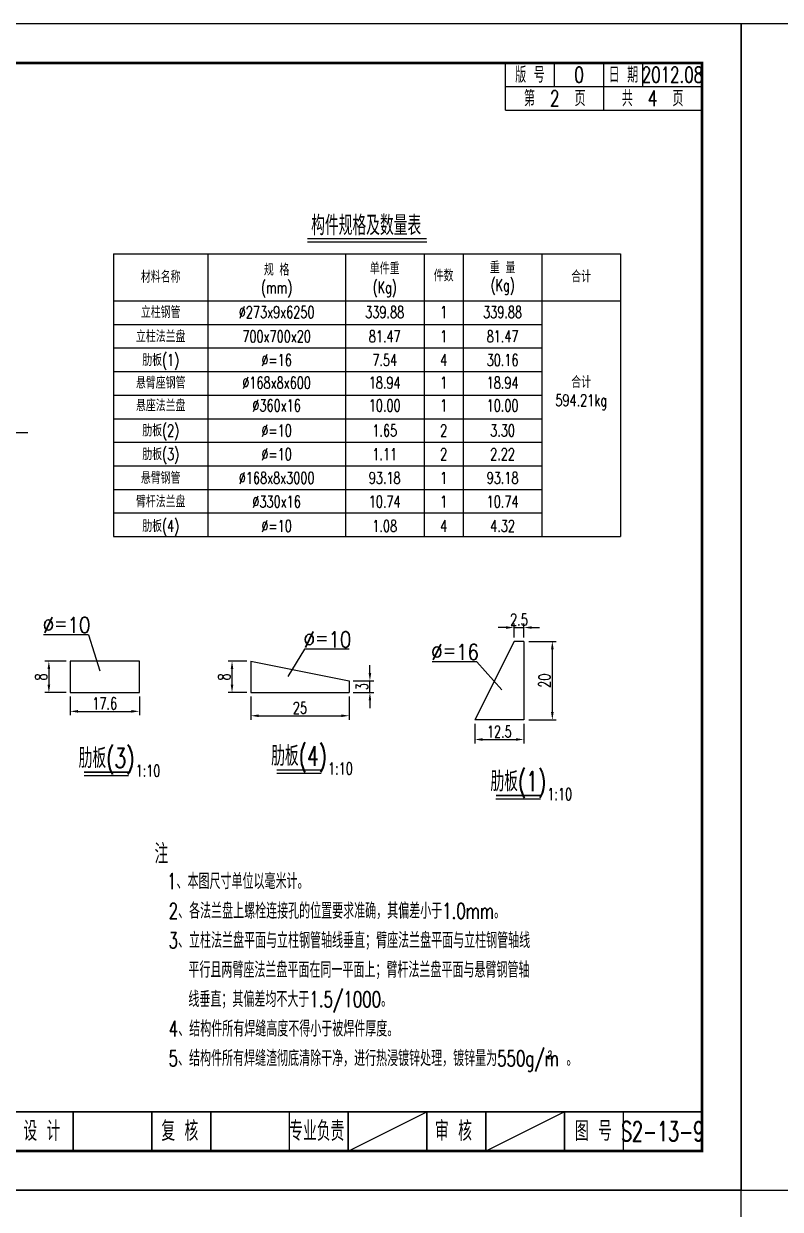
# Model space of a CAD drawing. Extents: x 4349 to 271026, y -15323 to -8945.
# Drawn here: x 4744.3 to 4936.9, y -9664.7 to -9362.9 of the extents above; entities that cross this region are included whole.
import ezdxf
from ezdxf.enums import TextEntityAlignment as Align

# ---------------------------------------------------------------- set-up
doc = ezdxf.new("R2010")
doc.units = 0
doc.header["$LTSCALE"] = 2
doc.header["$PDMODE"] = 32
doc.header["$PDSIZE"] = 0.3
doc.layers.get('0').update_dxf_attribs({"linetype": 'CONTINUOUS'})
doc.layers.get('DEFPOINTS').update_dxf_attribs({"linetype": 'CONTINUOUS'})
for name, color, linetype in [('图框', 7, 'CONTINUOUS'), ('尺寸标注', 4, 'CONTINUOUS'), ('文字', 7, 'CONTINUOUS'), ('文字符号', 7, 'CONTINUOUS'), ('结构1', 1, 'CONTINUOUS')]:
    doc.layers.add(name, color=color, linetype=linetype)
doc.styles.get("Standard").update_dxf_attribs({"font": 'simplex1.shx', "width": 0.7, "bigfont": 'hztxt.shx'})
doc.dimstyles.new('1：10', dxfattribs={"dimtxt": 3, "dimasz": 2, "dimexe": 1, "dimexo": 1, "dimgap": 0.5, "dimtad": 1, "dimrnd": 0.0095, "dimdsep": 46, "dimtxsty": 'Standard', "dimcen": 0.09, "dimclrd": 256, "dimclre": 256, "dimadec": 0, "dimazin": 0, "dimtfac": 1, "dimtix": 1, "dimtmove": 2, "dimatfit": 3, "dimfxl": 0, "dimtolj": 1, "dimtzin": 0, "dimarcsym": 0})

# ---------------------------------------------------------------- blocks, each defined once
blk = doc.blocks.new('series')
at = {"width": 0.75}
for tag, height, p in [('页码', 4, (-35, -19)), ('图名', 5, (-220, -282)), ('图号', 5, (-20, -282))]:
    blk.add_attdef(tag, text='', height=height, dxfattribs=at).set_placement(p, align=Align.MIDDLE_CENTER)
blk = doc.blocks.new('*D41')
at = {"layer": 'DEFPOINTS', "color": 0, "linetype": 'Continuous'}
for p in [(4756.17, -9525.17), (4750.75, -9533.17), (4756.17, -9533.17)]:
    blk.add_point(p, dxfattribs=at)
at = {"layer": '尺寸标注', "linetype": 'Continuous', "lineweight": -2}
for p, q in [((4755.17, -9525.17), (4749.75, -9525.17)), ((4750.75, -9527.17), (4750.75, -9531.17)), ((4755.17, -9533.17), (4749.75, -9533.17))]:
    blk.add_line(p, q, dxfattribs=at)
at = {"layer": '尺寸标注', "linetype": 'Continuous'}
for points in [[(4750.41, -9527.17), (4751.08, -9527.17), (4750.75, -9525.17)], [(4750.41, -9531.17), (4751.08, -9531.17), (4750.75, -9533.17)]]:
    blk.add_solid(points, dxfattribs=at)
at = {"layer": '尺寸标注', "color": 0, "linetype": 'Continuous', "insert": (4748.75, -9529.17), "char_height": 3, "attachment_point": 5, "rotation": 90}
blk.add_mtext('\\A1;8', dxfattribs=at)
blk = doc.blocks.new('*D42')
at = {"layer": 'DEFPOINTS', "color": 0, "linetype": 'Continuous'}
for p in [(4756.17, -9533.17), (4773.77, -9533.17), (4773.77, -9537.94)]:
    blk.add_point(p, dxfattribs=at)
at = {"layer": '尺寸标注', "linetype": 'Continuous', "lineweight": -2}
for p, q in [((4756.17, -9534.17), (4756.17, -9538.94)), ((4773.77, -9534.17), (4773.77, -9538.94)), ((4758.17, -9537.94), (4771.77, -9537.94))]:
    blk.add_line(p, q, dxfattribs=at)
at = {"layer": '尺寸标注', "linetype": 'Continuous'}
for points in [[(4758.17, -9537.6), (4758.17, -9538.27), (4756.17, -9537.94)], [(4771.77, -9537.6), (4771.77, -9538.27), (4773.77, -9537.94)]]:
    blk.add_solid(points, dxfattribs=at)
at = {"layer": '尺寸标注', "color": 0, "linetype": 'Continuous', "insert": (4764.97, -9535.94), "char_height": 3, "attachment_point": 5}
blk.add_mtext('\\A1;17.6', dxfattribs=at)
blk = doc.blocks.new('*D43')
at = {"layer": 'DEFPOINTS', "color": 0, "linetype": 'Continuous'}
for p in [(4802.14, -9533.17), (4827.14, -9533.17), (4827.14, -9539.06)]:
    blk.add_point(p, dxfattribs=at)
at = {"layer": '尺寸标注', "linetype": 'Continuous', "lineweight": -2}
for p, q in [((4802.14, -9534.17), (4802.14, -9540.06)), ((4827.14, -9534.17), (4827.14, -9540.06)), ((4804.14, -9539.06), (4825.14, -9539.06))]:
    blk.add_line(p, q, dxfattribs=at)
at = {"layer": '尺寸标注', "linetype": 'Continuous'}
for points in [[(4804.14, -9538.73), (4804.14, -9539.39), (4802.14, -9539.06)], [(4825.14, -9538.73), (4825.14, -9539.39), (4827.14, -9539.06)]]:
    blk.add_solid(points, dxfattribs=at)
at = {"layer": '尺寸标注', "color": 0, "linetype": 'Continuous', "insert": (4814.64, -9537.06), "char_height": 3, "attachment_point": 5}
blk.add_mtext('\\A1;25', dxfattribs=at)
blk = doc.blocks.new('*D44')
at = {"layer": 'DEFPOINTS', "color": 0, "linetype": 'Continuous'}
for p in [(4797.35, -9525.17), (4802.14, -9525.17), (4802.14, -9533.17)]:
    blk.add_point(p, dxfattribs=at)
at = {"layer": '尺寸标注', "linetype": 'Continuous', "lineweight": -2}
for p, q in [((4801.14, -9525.17), (4796.35, -9525.17)), ((4797.35, -9531.17), (4797.35, -9527.17)), ((4801.14, -9533.17), (4796.35, -9533.17))]:
    blk.add_line(p, q, dxfattribs=at)
at = {"layer": '尺寸标注', "linetype": 'Continuous'}
for points in [[(4797.02, -9527.17), (4797.68, -9527.17), (4797.35, -9525.17)], [(4797.02, -9531.17), (4797.68, -9531.17), (4797.35, -9533.17)]]:
    blk.add_solid(points, dxfattribs=at)
at = {"layer": '尺寸标注', "color": 0, "linetype": 'Continuous', "insert": (4795.35, -9529.17), "char_height": 3, "attachment_point": 5, "rotation": 90}
blk.add_mtext('\\A1;8', dxfattribs=at)
blk = doc.blocks.new('*D45')
at = {"layer": 'DEFPOINTS', "color": 0, "linetype": 'Continuous'}
for p in [(4827.14, -9530.17), (4832.44, -9530.17), (4827.14, -9533.17)]:
    blk.add_point(p, dxfattribs=at)
at = {"layer": '尺寸标注', "linetype": 'Continuous', "lineweight": -2}
for p, q in [((4832.44, -9528.17), (4832.44, -9526.17)), ((4828.14, -9530.17), (4833.44, -9530.17)), ((4832.44, -9533.17), (4832.44, -9530.17)), ((4828.14, -9533.17), (4833.44, -9533.17)), ((4832.44, -9535.17), (4832.44, -9537.17))]:
    blk.add_line(p, q, dxfattribs=at)
at = {"layer": '尺寸标注', "linetype": 'Continuous'}
for points in [[(4832.11, -9528.17), (4832.77, -9528.17), (4832.44, -9530.17)], [(4832.11, -9535.17), (4832.77, -9535.17), (4832.44, -9533.17)]]:
    blk.add_solid(points, dxfattribs=at)
at = {"layer": '尺寸标注', "color": 0, "linetype": 'Continuous', "insert": (4830.44, -9531.67), "char_height": 3, "attachment_point": 5, "rotation": 90}
blk.add_mtext('\\A1;3', dxfattribs=at)
blk = doc.blocks.new('*D46')
at = {"layer": 'DEFPOINTS', "color": 0, "linetype": 'Continuous'}
for p in [(4859.11, -9540.13), (4871.61, -9540.13), (4871.61, -9545.1)]:
    blk.add_point(p, dxfattribs=at)
at = {"layer": '尺寸标注', "linetype": 'Continuous', "lineweight": -2}
for p, q in [((4859.11, -9541.13), (4859.11, -9546.1)), ((4871.61, -9541.13), (4871.61, -9546.1)), ((4861.11, -9545.1), (4869.61, -9545.1))]:
    blk.add_line(p, q, dxfattribs=at)
at = {"layer": '尺寸标注', "linetype": 'Continuous'}
for points in [[(4861.11, -9544.77), (4861.11, -9545.44), (4859.11, -9545.1)], [(4869.61, -9544.77), (4869.61, -9545.44), (4871.61, -9545.1)]]:
    blk.add_solid(points, dxfattribs=at)
at = {"layer": '尺寸标注', "color": 0, "linetype": 'Continuous', "insert": (4865.36, -9543.1), "char_height": 3, "attachment_point": 5}
blk.add_mtext('\\A1;12.5', dxfattribs=at)
blk = doc.blocks.new('*D47')
at = {"layer": 'DEFPOINTS', "color": 0, "linetype": 'Continuous'}
for p in [(4871.61, -9520.13), (4878.86, -9520.13), (4871.61, -9540.13)]:
    blk.add_point(p, dxfattribs=at)
at = {"layer": '尺寸标注', "linetype": 'Continuous', "lineweight": -2}
for p, q in [((4872.86, -9520.13), (4879.86, -9520.13)), ((4878.86, -9538.13), (4878.86, -9522.13)), ((4872.86, -9540.13), (4879.86, -9540.13))]:
    blk.add_line(p, q, dxfattribs=at)
at = {"layer": '尺寸标注', "linetype": 'Continuous'}
for points in [[(4878.53, -9522.13), (4879.19, -9522.13), (4878.86, -9520.13)], [(4878.53, -9538.13), (4879.19, -9538.13), (4878.86, -9540.13)]]:
    blk.add_solid(points, dxfattribs=at)
at = {"layer": '尺寸标注', "color": 0, "linetype": 'Continuous', "insert": (4876.86, -9530.13), "char_height": 3, "attachment_point": 5, "rotation": 90}
blk.add_mtext('\\A1;20', dxfattribs=at)
blk = doc.blocks.new('*D48')
at = {"layer": 'DEFPOINTS', "color": 0, "linetype": 'Continuous'}
for p in [(4871.61, -9516.61), (4869.11, -9520.13), (4871.61, -9520.13)]:
    blk.add_point(p, dxfattribs=at)
at = {"layer": '尺寸标注', "linetype": 'Continuous', "lineweight": -2}
for p, q in [((4869.11, -9519.13), (4869.11, -9515.61)), ((4871.61, -9519.13), (4871.61, -9515.61)), ((4867.11, -9516.61), (4865.11, -9516.61)), ((4869.11, -9516.61), (4871.61, -9516.61)), ((4873.61, -9516.61), (4875.61, -9516.61))]:
    blk.add_line(p, q, dxfattribs=at)
at = {"layer": '尺寸标注', "linetype": 'Continuous'}
for points in [[(4867.11, -9516.28), (4867.11, -9516.94), (4869.11, -9516.61)], [(4873.61, -9516.28), (4873.61, -9516.94), (4871.61, -9516.61)]]:
    blk.add_solid(points, dxfattribs=at)
at = {"layer": '尺寸标注', "color": 0, "linetype": 'Continuous', "insert": (4870.36, -9514.61), "char_height": 3, "attachment_point": 5}
blk.add_mtext('\\A1;2.5', dxfattribs=at)
blk = doc.blocks.new('12345')
at = {"layer": '图框'}
blk.add_lwpolyline([(4926.93, -9362.88), (4926.93, -9065.88), (4506.93, -9065.88), (4506.93, -9362.88)], close=True, dxfattribs=at)

msp = doc.modelspace()

# ---------------------------------------------------------------- linework, layer by layer
at = {"layer": '图框'}
for p, q in [((4866.92857, -9384.88068), (4866.92857, -9372.88068)), ((4879.42857, -9378.88068), (4879.42857, -9372.88068)), ((4891.92857, -9378.88068), (4891.92857, -9372.88068)), ((4901.92857, -9378.88068), (4901.92857, -9372.88068)), ((4866.92857, -9378.88068), (4916.92857, -9378.88068)), ((4891.92857, -9384.88068), (4891.92857, -9378.88068)), ((4866.92857, -9384.88068), (4916.92857, -9384.88068)), ((4881.92858, -9639.88068), (4861.92858, -9649.88068))]:
    msp.add_line(p, q, dxfattribs=at)
at = {"layer": '图框', "linetype": 'Continuous'}
msp.add_line((4826.92858, -9649.88068), (4846.92858, -9639.88068), dxfattribs=at)
at = {"layer": '图框'}
for points, const_width in [([(4916.92857, -9372.88068), (4536.92857, -9372.88068), (4536.92858, -9649.88068), (4916.92858, -9649.88068), (4916.92857, -9372.88068)], 0.7), ([(4536.92858, -9639.88068), (4916.92858, -9639.88068)], 0.4), ([(4756.92858, -9649.88068), (4756.92858, -9639.88068)], 0.4), ([(4776.92858, -9649.88068), (4776.92858, -9639.88068)], 0.4), ([(4791.92858, -9649.88068), (4791.92858, -9639.88068)], 0.4), ([(4811.92858, -9649.88068), (4811.92858, -9639.88068)], 0.4), ([(4811.92858, -9649.88068), (4811.92858, -9639.88068)], 0.4), ([(4826.92858, -9649.88068), (4826.92858, -9639.88068)], 0.4), ([(4846.92858, -9649.88068), (4846.92858, -9639.88068)], 0.4), ([(4861.92858, -9649.88068), (4861.92858, -9639.88068)], 0.4), ([(4881.92858, -9649.88068), (4881.92858, -9639.88068)], 0.4), ([(4896.92858, -9649.88068), (4896.92858, -9639.88068)], 0.4)]:
    msp.add_lwpolyline(points, dxfattribs=dict(at, const_width=const_width))
at = {"layer": '尺寸标注', "color": 2}
msp.add_line((4745.40583, -9467.07452), (4732.21676, -9467.07709), dxfattribs=at)
at = {"layer": '文字'}
for p, q in [((4816.52091, -9418.43127), (4846.88373, -9418.43127)), ((4791.20232, -9421.43127), (4791.20232, -9493.43127)), ((4826.20232, -9421.43127), (4826.20232, -9493.43127)), ((4846.20232, -9421.43127), (4846.20232, -9493.43127)), ((4856.20232, -9421.43127), (4856.20232, -9493.43127)), ((4876.20232, -9421.43127), (4876.20232, -9493.43127)), ((4767.20232, -9433.43127), (4896.20232, -9433.43127)), ((4767.20232, -9439.43127), (4876.20232, -9439.43127)), ((4767.20232, -9445.43127), (4876.20232, -9445.43127)), ((4767.20232, -9451.43127), (4876.20232, -9451.43127)), ((4767.20232, -9457.43127), (4876.20232, -9457.43127)), ((4767.20232, -9463.43127), (4876.20232, -9463.43127)), ((4767.20232, -9469.43127), (4876.20232, -9469.43127)), ((4767.20232, -9475.43127), (4876.20232, -9475.43127)), ((4767.20232, -9481.43127), (4876.20232, -9481.43127)), ((4767.20232, -9487.43127), (4876.20232, -9487.43127)), ((4759.72637, -9554.2484), (4771.04207, -9554.2484)), ((4808.71334, -9553.68744), (4820.02904, -9553.68744)), ((4864.50983, -9560.19515), (4875.82553, -9560.19515))]:
    msp.add_line(p, q, dxfattribs=at)
at = {"layer": '文字', "const_width": 0.4}
for points in [[(4816.52091, -9417.60708), (4846.88373, -9417.60708)], [(4808.71334, -9552.86325), (4820.02904, -9552.86325)], [(4759.72637, -9553.42421), (4771.04207, -9553.42421)], [(4864.50983, -9559.37096), (4875.82553, -9559.37096)]]:
    msp.add_lwpolyline(points, dxfattribs=at)
at = {"layer": '文字符号', "color": 1}
for p, q in [((4767.20232, -9421.43127), (4767.20232, -9493.43127)), ((4767.20232, -9421.43127), (4896.20232, -9421.43127)), ((4896.20232, -9421.43127), (4896.20232, -9493.43127)), ((4767.20232, -9493.43127), (4896.20232, -9493.43127))]:
    msp.add_line(p, q, dxfattribs=at)
at = {"layer": '文字符号'}
for p, q in [((4760.79371, -9518.47322), (4749.41097, -9518.47322)), ((4760.79371, -9518.47322), (4763.7521, -9527.63164)), ((4815.80197, -9522.1477), (4811.51629, -9529.10099)), ((4827.18471, -9522.1477), (4815.80197, -9522.1477)), ((4859.66719, -9525.33807), (4848.28445, -9525.33807)), ((4859.66719, -9525.33807), (4866.04602, -9532.45007))]:
    msp.add_line(p, q, dxfattribs=at)
at = {"layer": '结构1'}
for p, q in [((4869.10826, -9520.12969), (4859.10826, -9540.12969)), ((4871.60826, -9520.12969), (4869.10826, -9520.12969)), ((4871.60826, -9520.12969), (4871.60826, -9540.12969)), ((4802.14483, -9525.16965), (4802.14483, -9533.16965)), ((4802.14483, -9525.16965), (4827.14483, -9530.16965)), ((4827.14483, -9530.16965), (4827.14483, -9533.16965)), ((4802.14483, -9533.16965), (4827.14483, -9533.16965)), ((4871.60826, -9540.12969), (4859.10826, -9540.12969))]:
    msp.add_line(p, q, dxfattribs=at)
msp.add_lwpolyline([(4773.77307, -9533.16965), (4773.77307, -9525.16965), (4756.17307, -9525.16965), (4756.17307, -9533.16965)], close=True, dxfattribs=at)

# ---------------------------------------------------------------- block references
at = {"layer": '图框', "linetype": 'Continuous'}
for p in [(0, -297), (420, -297), (0, -594)]:
    msp.add_blockref('12345', p, dxfattribs=at)
at = {"layer": '图框'}
ref = msp.add_blockref('series', (4926.92858, -9362.88068), dxfattribs=at)
ref.add_attrib('页码', '第  2  页    共  4  页', dxfattribs={"layer": '0', "height": 4, "width": 0.7}).set_placement((4891.92857, -9381.88068), align=Align.MIDDLE_CENTER)
ref.add_attrib('图名', '%%C273单悬臂式标志一般构造图', dxfattribs={"layer": '0', "height": 5, "width": 0.7}).set_placement((4706.92858, -9644.88068), align=Align.MIDDLE_CENTER)
ref.add_attrib('图号', 'S2-13-9', dxfattribs={"layer": '0', "height": 5, "width": 0.65}).set_placement((4906.92858, -9644.88068), align=Align.MIDDLE_CENTER)

# ---------------------------------------------------------------- texts
at = {"layer": '图框', "width": 0.7}
for s, height, p in [('版 号', 4, (4873.17857, -9375.88068)), ('0', 4, (4885.67857, -9375.88068)), ('日 期', 4, (4896.92857, -9375.88068)), ('2012.08', 4, (4909.42857, -9375.88068)), ('设 计', 5, (4748.97324, -9644.7861)), ('复 核', 5, (4784.06806, -9644.7861)), ('专业负责', 5, (4818.9188, -9644.7861)), ('审 核', 5, (4853.69261, -9644.7861)), ('图 号', 5, (4889.31178, -9644.7861))]:
    msp.add_text(s, height=height, dxfattribs=at).set_placement(p, align=Align.MIDDLE_CENTER)
at = {"layer": '文字'}
for s, height, width, p in [('构件规格及数量表', 5, 0.7, (4831.49214, -9414.22086)), ('材料名称', 3, 0.7, (4779.20232, -9427.30833)), ('规 格', 3, 0.7, (4808.70232, -9425.50432)), ('单件重', 3, 0.7, (4836.20232, -9425.18539)), ('件数', 3, 0.7, (4851.20232, -9426.9894)), ('重 量', 3, 0.7, (4866.20232, -9424.9462)), ('合计', 3, 0.7, (4886.20232, -9427.2286)), ('(mm)', 3, 0.7, (4808.70232, -9430.06913)), ('(Kg)', 3, 0.7, (4836.20232, -9429.9894)), ('(Kg)', 3, 0.7, (4866.20232, -9429.43127)), ('立柱钢管', 3, 0.7, (4779.20232, -9436.32275)), ('%%C273x9x6250', 3, 0.7, (4808.70232, -9436.32275)), ('339.88', 3, 0.7, (4836.20232, -9436.32275)), ('1', 3, 0.7, (4851.20232, -9436.32275)), ('339.88', 3, 0.7, (4866.20232, -9436.32275)), ('立柱法兰盘', 3, 0.7, (4779.20232, -9442.47081)), ('700x700x20', 3, 0.7, (4808.70232, -9442.47081)), ('81.47', 3, 0.7, (4836.20232, -9442.47081)), ('1', 3, 0.7, (4851.20232, -9442.47081)), ('81.47', 3, 0.7, (4866.20232, -9442.47081)), ('肋板(1)', 3, 0.7, (4779.20232, -9448.49716)), ('%%C=16', 3, 0.7, (4808.70232, -9448.49716)), ('7.54', 3, 0.7, (4836.20232, -9448.49716)), ('4', 3, 0.7, (4851.20232, -9448.49716)), ('30.16', 3, 0.7, (4866.20232, -9448.49716)), ('悬臂座钢管', 3, 0.7, (4779.20232, -9454.28011)), ('%%C168x8x600', 3, 0.7, (4808.70232, -9454.28011)), ('18.94', 3, 0.7, (4836.20232, -9454.28011)), ('1', 3, 0.7, (4851.20232, -9454.28011)), ('18.94', 3, 0.7, (4866.20232, -9454.28011)), ('合计', 3, 0.7, (4886.20232, -9454.12417)), ('悬座法兰盘', 3, 0.7, (4779.20232, -9460.06306)), ('%%C360x16', 3, 0.7, (4808.70232, -9460.06306)), ('10.00', 3, 0.7, (4836.20232, -9460.06306)), ('1', 3, 0.7, (4851.20232, -9460.06306)), ('10.00', 3, 0.7, (4866.20232, -9460.06306)), ('594.21kg', 3, 0.7, (4886.20232, -9458.73975)), ('肋板(2)', 3, 0.7, (4779.20232, -9466.45453)), ('%%C=10', 3, 0.7, (4808.70232, -9466.45453)), ('1.65', 3, 0.7, (4836.20232, -9466.45453)), ('2', 3, 0.7, (4851.20232, -9466.45453)), ('3.30', 3, 0.7, (4866.20232, -9466.45453)), ('肋板(3)', 3, 0.7, (4779.20232, -9472.48089)), ('%%C=10', 3, 0.7, (4808.70232, -9472.48089)), ('1.11', 3, 0.7, (4836.20232, -9472.48089)), ('2', 3, 0.7, (4851.20232, -9472.48089)), ('2.22', 3, 0.7, (4866.20232, -9472.48089)), ('悬臂钢管', 3, 0.7, (4779.20232, -9478.50725)), ('%%C168x8x3000', 3, 0.7, (4808.70232, -9478.50725)), ('93.18', 3, 0.7, (4836.20232, -9478.50725)), ('1', 3, 0.7, (4851.20232, -9478.50725)), ('93.18', 3, 0.7, (4866.20232, -9478.50725)), ('臂杆法兰盘', 3, 0.7, (4779.20232, -9484.53361)), ('%%C330x16', 3, 0.7, (4808.70232, -9484.53361)), ('10.74', 3, 0.7, (4836.20232, -9484.53361)), ('1', 3, 0.7, (4851.20232, -9484.53361)), ('10.74', 3, 0.7, (4866.20232, -9484.53361)), ('肋板(4)', 3, 0.7, (4779.20232, -9490.74987)), ('%%C=10', 3, 0.7, (4808.70232, -9490.74987)), ('1.08', 3, 0.7, (4836.20232, -9490.74987)), ('4', 3, 0.7, (4851.20232, -9490.74987)), ('4.32', 3, 0.7, (4866.20232, -9490.74987)), ('%%C＝10', 4, 0.85, (4755.24083, -9515.97322)), ('%%C＝10', 4, 0.85, (4821.63183, -9519.6477)), ('%%C＝16', 4, 0.85, (4854.11431, -9522.83807)), ('肋板(3)', 5, 0.7, (4765.41774, -9549.84696)), ('肋板(4)', 5, 0.7, (4814.40471, -9549.28601)), ('1:10', 3, 0.7, (4775.95694, -9553.06416)), ('1:10', 3, 0.7, (4824.94391, -9552.5032)), ('肋板(1)', 5, 0.7, (4870.2012, -9555.79372)), ('1:10', 3, 0.7, (4880.7404, -9559.01091))]:
    msp.add_text(s, height=height, dxfattribs=dict(at, width=width)).set_placement(p, align=Align.MIDDLE_CENTER)
at = {"layer": '文字', "linetype": 'Continuous', "width": 0.7}
for s, height, p in [('注', 5, (4777.62677, -9576.72348)), ('1、本图尺寸单位以毫米计。', 4, (4780.83011, -9583.20428)), ('2、各法兰盘上螺栓连接孔的位置要求准确，其偏差小于1.0mm。', 4, (4781.23082, -9590.73971)), ('3、立柱法兰盘平面与立柱钢管轴线垂直；臂座法兰盘平面与立柱钢管轴线', 4, (4781.21261, -9598.23971)), ('   平行且两臂座法兰盘平面在同一平面上；臂杆法兰盘平面与悬臂钢管轴', 4, (4779.98189, -9605.73971)), ('   线垂直；其偏差均不大于1.5/1000。', 4, (4779.98189, -9613.23971)), ('4、结构件所有焊缝高度不得小于被焊件厚度。', 4, (4781.26725, -9620.73971)), ('5、结构件所有焊缝渣彻底清除干净，进行热浸镀锌处理，镀锌量为550g/m 。 ', 4, (4781.21261, -9628.27514)), ('2', 2, (4877.63983, -9626.37121))]:
    msp.add_text(s, height=height, dxfattribs=at).set_placement(p)

# ---------------------------------------------------------------- dimensions: what is measured, and where the dimension line sits
at = {"layer": '尺寸标注', "linetype": 'Continuous'}
for base, p1, p2, picture, middle in [((4871.60826, -9516.61064), (4869.10826, -9520.12969), (4871.60826, -9520.12969), '*D48', (4870.35826, -9514.61064)), ((4773.77307, -9537.93577), (4756.17307, -9533.16965), (4773.77307, -9533.16965), '*D42', (4764.97307, -9535.93577)), ((4827.14483, -9539.06022), (4802.14483, -9533.16965), (4827.14483, -9533.16965), '*D43', (4814.64483, -9537.06022)), ((4871.60826, -9545.10396), (4859.10826, -9540.12969), (4871.60826, -9540.12969), '*D46', (4865.35826, -9543.10396))]:
    dim = msp.add_linear_dim(base=base, p1=p1, p2=p2, dimstyle='1：10', dxfattribs=at)
    dim.commit()
    dim.dimension.update_dxf_attribs({"geometry": picture, "text_midpoint": middle})
for base, p1, p2, picture, middle in [((4878.86036, -9520.12969), (4871.60826, -9540.12969), (4871.60826, -9520.12969), '*D47', (4876.86036, -9530.12969)), ((4750.74562, -9533.16965), (4756.17307, -9525.16965), (4756.17307, -9533.16965), '*D41', (4748.74562, -9529.16965)), ((4797.34936, -9525.16965), (4802.14483, -9533.16965), (4802.14483, -9525.16965), '*D44', (4795.34936, -9529.16965)), ((4832.43851, -9530.16965), (4827.14483, -9533.16965), (4827.14483, -9530.16965), '*D45', (4830.43851, -9531.66965))]:
    dim = msp.add_linear_dim(base=base, p1=p1, p2=p2, angle=90, dimstyle='1：10', dxfattribs=at)
    dim.commit()
    dim.dimension.update_dxf_attribs({"geometry": picture, "text_midpoint": middle})

doc.saveas('drawing.dxf')
